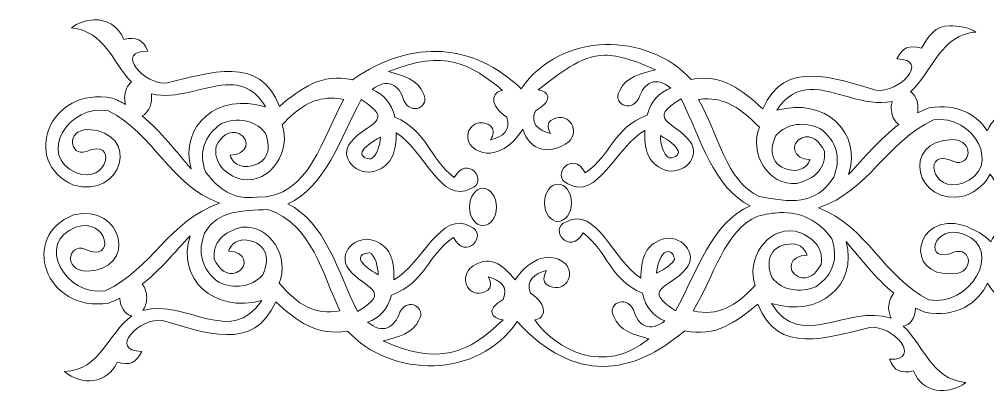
# Model space of a CAD drawing. Header units: centimetres. Extents: x -10.1 to 8.1, y 9.8 to 13.3.
# Drawn here: x -10.05 to -0.98, y 9.77 to 13.34 of the extents above; entities that cross this region are included whole.
import ezdxf

# ---------------------------------------------------------------- set-up
doc = ezdxf.new("R2010")
doc.units = ezdxf.units.CM
doc.header["$MEASUREMENT"] = 0
doc.layers.add('Layer 1', color=7, linetype='Continuous')

msp = doc.modelspace()

# ---------------------------------------------------------------- linework, layer by layer
at = {"layer": 'Layer 1', "color": 54, "lineweight": 18}
for points, knots in [([(-9.35349, 13.33192), (-9.42468, 13.32925), (-9.49937, 13.30387), (-9.56234, 13.25581), (-9.56234, 13.25581), (-9.25016, 13.22812), (-9.18214, 12.93852), (-8.99953, 12.7504), (-8.99953, 12.7504), (-9.03681, 12.72015), (-9.06328, 12.66534), (-9.06328, 12.60122), (-9.06328, 12.60122), (-9.06328, 12.57971), (-9.05964, 12.55935), (-9.05449, 12.54033), (-9.05449, 12.54033), (-9.09402, 12.56252), (-9.13438, 12.58212), (-9.17761, 12.59817), (-9.17761, 12.59817), (-9.77439, 12.71672), (-10.04091, 11.99723), (-9.54256, 11.78526), (-9.54256, 11.78526), (-9.08324, 11.65219), (-8.90575, 12.28203), (-9.40845, 12.30589), (-9.40845, 12.30589), (-9.61731, 12.30144), (-9.58026, 12.04914), (-9.42384, 12.09886), (-9.42384, 12.09886), (-9.11949, 12.23431), (-9.22181, 11.78101), (-9.51617, 11.90096), (-9.51617, 11.90096), (-9.89182, 12.05403), (-9.58743, 12.55396), (-9.21498, 12.47943), (-9.21498, 12.47943), (-8.78079, 12.25867), (-8.64435, 11.79255), (-8.17509, 11.61477), (-8.17509, 11.61477), (-8.64634, 11.45335), (-8.80422, 10.99826), (-9.24576, 10.79577), (-9.24576, 10.79577), (-9.62125, 10.73593), (-9.90281, 11.25128), (-9.52057, 11.38947), (-9.52057, 11.38947), (-9.22104, 11.49775), (-9.13908, 11.0382), (-9.43703, 11.18548), (-9.43703, 11.18548), (-9.59106, 11.24129), (-9.63891, 10.99109), (-9.43043, 10.97844), (-9.43043, 10.97844), (-8.9271, 10.98255), (-9.07763, 11.62009), (-9.54256, 11.50516), (-9.54256, 11.50516), (-10.05005, 11.31295), (-9.8144, 10.58506), (-9.21278, 10.68007), (-9.21278, 10.68007), (-9.17601, 10.69209), (-9.14154, 10.70928), (-9.10725, 10.72574), (-9.10725, 10.72574), (-9.10498, 10.63955), (-9.05818, 10.57139), (-8.99733, 10.56133), (-8.99733, 10.56133), (-9.22406, 10.38763), (-9.29072, 10.05427), (-9.6283, 10.03766), (-9.6283, 10.03766), (-9.4663, 9.903), (-9.2245, 9.92291), (-9.13364, 10.12596), (-9.13364, 10.12596), (-9.01343, 10.09641), (-8.95739, 10.11541), (-8.90279, 10.22643), (-8.90279, 10.22643), (-9.22231, 10.23246), (-8.92339, 10.551), (-8.70713, 10.51567), (-8.70713, 10.51567), (-8.31917, 10.40586), (-7.85064, 10.21557), (-7.64745, 10.69225), (-7.64745, 10.69225), (-7.44914, 10.51221), (-7.26787, 10.36767), (-6.97471, 10.41824), (-6.97471, 10.41824), (-6.5694, 9.97668), (-5.75589, 9.96201), (-5.38299, 10.50653), (-5.38299, 10.50653), (-4.85123, 9.92128), (-4.30268, 10.00179), (-3.81326, 10.42128), (-3.81326, 10.42128), (-3.52265, 10.35925), (-3.33581, 10.49884), (-3.12953, 10.67094), (-3.12953, 10.67094), (-2.94808, 10.18671), (-2.47123, 10.35725), (-2.07865, 10.45173), (-2.07865, 10.45173), (-1.86098, 10.47855), (-1.57667, 10.14684), (-1.89617, 10.15336), (-1.89617, 10.15336), (-1.84664, 10.04029), (-1.79116, 10.01895), (-1.66973, 10.04375), (-1.66973, 10.04375), (-1.58813, 9.83732), (-1.3474, 9.80901), (-1.17946, 9.93719), (-1.17946, 9.93719), (-1.50526, 9.96608), (-1.56465, 10.27828), (-1.76646, 10.46391), (-1.76646, 10.46391), (-1.70276, 10.47037), (-1.6521, 10.54223), (-1.64994, 10.63136), (-1.64994, 10.63136), (-1.62228, 10.61751), (-1.5936, 10.60575), (-1.5642, 10.59482), (-1.5642, 10.59482), (-1.27239, 10.53686), (-1.06048, 10.68051), (-0.9772, 10.86579), (-0.9772, 10.86579), (-0.88441, 10.70933), (-0.69378, 10.59645), (-0.43417, 10.63745), (-0.43417, 10.63745), (-0.40895, 10.64569), (-0.38564, 10.65751), (-0.36162, 10.66789), (-0.36162, 10.66789), (-0.36687, 10.6487), (-0.37041, 10.62569), (-0.37041, 10.60396), (-0.37041, 10.60396), (-0.37041, 10.53284), (-0.3398, 10.47271), (-0.29566, 10.44564), (-0.29566, 10.44564), (-0.46889, 10.25102), (-0.5616, 9.95484), (-0.85848, 9.94024), (-0.85848, 9.94024), (-0.69648, 9.80558), (-0.44589, 9.88028), (-0.35502, 10.08333), (-0.35502, 10.08333), (-0.23482, 10.05379), (-0.17878, 10.07278), (-0.12418, 10.1838), (-0.12418, 10.1838), (-0.44369, 10.18984), (-0.14477, 10.50838), (0.07149, 10.47304), (0.07149, 10.47304), (0.45945, 10.36324), (0.92797, 10.17295), (1.13116, 10.64963), (1.13116, 10.64963), (1.32947, 10.46958), (1.51074, 10.32505), (1.80391, 10.37561), (1.80391, 10.37561), (2.20921, 9.93405), (3.02273, 9.91938), (3.39562, 10.46391), (3.39562, 10.46391), (3.74607, 9.97985), (4.39608, 9.88382), (4.96535, 10.37866), (4.96535, 10.37866), (5.25596, 10.31663), (5.44281, 10.45621), (5.64908, 10.62831), (5.64908, 10.62831), (5.83053, 10.14408), (6.30738, 10.31463), (6.69997, 10.4091), (6.69997, 10.4091), (6.91763, 10.43592), (7.20194, 10.10422), (6.88244, 10.11073), (6.88244, 10.11073), (6.93197, 9.99767), (6.98745, 9.97633), (7.10889, 10.00113), (7.10889, 10.00113), (7.19049, 9.7947), (7.43121, 9.76638), (7.59915, 9.89457), (7.59915, 9.89457), (7.2981, 9.92126), (7.22472, 10.19361), (7.05612, 10.3817), (7.05612, 10.3817), (7.10128, 10.40816), (7.13307, 10.47093), (7.13307, 10.54307), (7.13307, 10.54307), (7.13307, 10.55944), (7.13173, 10.57371), (7.12867, 10.58873), (7.12867, 10.58873), (7.15633, 10.57488), (7.18501, 10.56312), (7.21442, 10.5522), (7.21442, 10.5522), (7.8112, 10.43365), (8.07772, 11.15315), (7.57937, 11.36511), (7.57937, 11.36511), (7.12005, 11.49819), (6.94256, 10.86835), (7.44526, 10.84448), (7.44526, 10.84448), (7.65412, 10.84893), (7.61707, 11.10123), (7.46065, 11.05151), (7.46065, 11.05151), (7.1563, 10.91606), (7.25862, 11.36936), (7.55298, 11.24941), (7.55298, 11.24941), (7.92863, 11.09635), (7.62424, 10.59642), (7.25179, 10.67094), (7.25179, 10.67094), (6.8198, 10.89059), (6.68203, 11.34975), (6.21849, 11.52952), (6.21849, 11.52952), (6.69538, 11.68872), (6.85197, 12.14803), (7.29576, 12.35156), (7.29576, 12.35156), (7.67125, 12.4114), (7.95281, 11.89909), (7.57057, 11.76091), (7.57057, 11.76091), (7.27105, 11.65262), (7.18908, 12.11218), (7.48703, 11.9649), (7.48703, 11.9649), (7.64107, 11.90908), (7.68891, 12.15928), (7.48043, 12.17193), (7.48043, 12.17193), (6.9771, 12.16782), (7.12763, 11.53028), (7.59256, 11.64521), (7.59256, 11.64521), (8.10005, 11.83742), (7.8644, 12.56531), (7.26278, 12.4703), (7.26278, 12.4703), (7.19758, 12.449), (7.13803, 12.41946), (7.08031, 12.38505), (7.08031, 12.38505), (7.08497, 12.40325), (7.0891, 12.42249), (7.0891, 12.4429), (7.0891, 12.4429), (7.0891, 12.49922), (7.0685, 12.54805), (7.03853, 12.5799), (7.03853, 12.5799), (7.2725, 12.752), (7.33634, 13.09589), (7.6783, 13.11271), (7.6783, 13.11271), (7.61755, 13.16321), (7.54485, 13.1925), (7.47384, 13.19796), (7.47384, 13.19796), (7.45904, 13.1991), (7.44444, 13.19883), (7.42987, 13.19796), (7.42987, 13.19796), (7.32786, 13.19185), (7.23333, 13.13546), (7.18364, 13.02442), (7.18364, 13.02442), (7.06343, 13.05396), (7.00739, 13.03496), (6.95279, 12.92394), (6.95279, 12.92394), (7.27231, 12.91791), (6.97339, 12.59937), (6.75713, 12.63471), (6.75713, 12.63471), (6.36917, 12.74451), (5.90064, 12.9348), (5.69745, 12.45812), (5.69745, 12.45812), (5.49914, 12.63817), (5.31787, 12.7827), (5.02471, 12.73214), (5.02471, 12.73214), (4.46645, 13.22386), (3.89278, 13.09588), (3.41321, 12.61339), (3.41321, 12.61339), (3.05333, 13.13669), (2.26567, 13.14502), (1.85007, 12.72909), (1.85007, 12.72909), (1.55946, 12.79112), (1.37262, 12.65153), (1.16634, 12.47943), (1.16634, 12.47943), (0.98489, 12.96367), (0.50804, 12.79312), (0.11546, 12.69864), (0.11546, 12.69864), (-0.10221, 12.67183), (-0.38652, 13.00353), (-0.06702, 12.99701), (-0.06702, 12.99701), (-0.11655, 13.11008), (-0.17203, 13.12837), (-0.29346, 13.10358), (-0.29346, 13.10358), (-0.34446, 13.2326), (-0.45621, 13.29375), (-0.57487, 13.2893), (-0.57487, 13.2893), (-0.64607, 13.28663), (-0.72075, 13.26125), (-0.78373, 13.21318), (-0.78373, 13.21318), (-0.50357, 13.18834), (-0.42189, 12.95227), (-0.27588, 12.76867), (-0.27588, 12.76867), (-0.3298, 12.74901), (-0.37041, 12.68204), (-0.37041, 12.60122), (-0.37041, 12.60122), (-0.37041, 12.57717), (-0.36579, 12.55508), (-0.35942, 12.53424), (-0.35942, 12.53424), (-0.37284, 12.54003), (-0.38517, 12.54737), (-0.39899, 12.5525), (-0.39899, 12.5525), (-0.6851, 12.60934), (-0.89278, 12.47367), (-0.9794, 12.29371), (-0.9794, 12.29371), (-1.07441, 12.44469), (-1.26202, 12.54996), (-1.51583, 12.50988), (-1.51583, 12.50988), (-1.55631, 12.49665), (-1.59486, 12.47966), (-1.63235, 12.46117), (-1.63235, 12.46117), (-1.62966, 12.47535), (-1.62795, 12.49148), (-1.62795, 12.50683), (-1.62795, 12.50683), (-1.62795, 12.57512), (-1.65697, 12.6305), (-1.69831, 12.65906), (-1.69831, 12.65906), (-1.49339, 12.85007), (-1.40613, 13.20043), (-1.08492, 13.21623), (-1.08492, 13.21623), (-1.14567, 13.26672), (-1.25795, 13.27166), (-1.32896, 13.27712), (-1.32896, 13.27712), (-1.46702, 13.28117), (-1.53107, 13.17721), (-1.59498, 13.06704), (-1.59498, 13.06704), (-1.71518, 13.09658), (-1.77122, 13.07759), (-1.82582, 12.96657), (-1.82582, 12.96657), (-1.50631, 12.96054), (-1.80523, 12.63895), (-2.02149, 12.67429), (-2.02149, 12.67429), (-2.40944, 12.78409), (-2.87797, 12.97438), (-3.08116, 12.4977), (-3.08116, 12.4977), (-3.27947, 12.67775), (-3.46074, 12.82532), (-3.7539, 12.77476), (-3.7539, 12.77476), (-4.15921, 13.21632), (-4.97272, 13.23099), (-5.34562, 12.68647), (-5.34562, 12.68647), (-5.79084, 13.10977), (-6.3586, 13.16371), (-6.92854, 12.77171), (-6.92854, 12.77171), (-7.21916, 12.83374), (-7.406, 12.69416), (-7.61227, 12.52206), (-7.61227, 12.52206), (-7.79372, 13.00629), (-8.27057, 12.83574), (-8.66316, 12.74127), (-8.66316, 12.74127), (-8.88082, 12.71445), (-9.16513, 13.04615), (-8.84563, 13.03964), (-8.84563, 13.03964), (-8.89516, 13.1527), (-8.95064, 13.17404), (-9.07208, 13.14924), (-9.07208, 13.14924), (-9.12308, 13.27827), (-9.23483, 13.33637), (-9.35349, 13.33192)], [0, 0, 0, 0, 0.0089286, 0.0089286, 0.0089286, 0.0089286, 0.0178571, 0.0178571, 0.0178571, 0.0178571, 0.0267857, 0.0267857, 0.0267857, 0.0267857, 0.0357143, 0.0357143, 0.0357143, 0.0357143, 0.0446429, 0.0446429, 0.0446429, 0.0446429, 0.0535714, 0.0535714, 0.0535714, 0.0535714, 0.0625, 0.0625, 0.0625, 0.0625, 0.0714286, 0.0714286, 0.0714286, 0.0714286, 0.0803571, 0.0803571, 0.0803571, 0.0803571, 0.0892857, 0.0892857, 0.0892857, 0.0892857, 0.0982143, 0.0982143, 0.0982143, 0.0982143, 0.1071429, 0.1071429, 0.1071429, 0.1071429, 0.1160714, 0.1160714, 0.1160714, 0.1160714, 0.125, 0.125, 0.125, 0.125, 0.1339286, 0.1339286, 0.1339286, 0.1339286, 0.1428571, 0.1428571, 0.1428571, 0.1428571, 0.1517857, 0.1517857, 0.1517857, 0.1517857, 0.1607143, 0.1607143, 0.1607143, 0.1607143, 0.1696429, 0.1696429, 0.1696429, 0.1696429, 0.1785714, 0.1785714, 0.1785714, 0.1785714, 0.1875, 0.1875, 0.1875, 0.1875, 0.1964286, 0.1964286, 0.1964286, 0.1964286, 0.2053571, 0.2053571, 0.2053571, 0.2053571, 0.2142857, 0.2142857, 0.2142857, 0.2142857, 0.2232143, 0.2232143, 0.2232143, 0.2232143, 0.2321429, 0.2321429, 0.2321429, 0.2321429, 0.2410714, 0.2410714, 0.2410714, 0.2410714, 0.25, 0.25, 0.25, 0.25, 0.2589286, 0.2589286, 0.2589286, 0.2589286, 0.2678571, 0.2678571, 0.2678571, 0.2678571, 0.2767857, 0.2767857, 0.2767857, 0.2767857, 0.2857143, 0.2857143, 0.2857143, 0.2857143, 0.2946429, 0.2946429, 0.2946429, 0.2946429, 0.3035714, 0.3035714, 0.3035714, 0.3035714, 0.3125, 0.3125, 0.3125, 0.3125, 0.3214286, 0.3214286, 0.3214286, 0.3214286, 0.3303571, 0.3303571, 0.3303571, 0.3303571, 0.3392857, 0.3392857, 0.3392857, 0.3392857, 0.3482143, 0.3482143, 0.3482143, 0.3482143, 0.3571429, 0.3571429, 0.3571429, 0.3571429, 0.3660714, 0.3660714, 0.3660714, 0.3660714, 0.375, 0.375, 0.375, 0.375, 0.3839286, 0.3839286, 0.3839286, 0.3839286, 0.3928571, 0.3928571, 0.3928571, 0.3928571, 0.4017857, 0.4017857, 0.4017857, 0.4017857, 0.4107143, 0.4107143, 0.4107143, 0.4107143, 0.4196429, 0.4196429, 0.4196429, 0.4196429, 0.4285714, 0.4285714, 0.4285714, 0.4285714, 0.4375, 0.4375, 0.4375, 0.4375, 0.4464286, 0.4464286, 0.4464286, 0.4464286, 0.4553571, 0.4553571, 0.4553571, 0.4553571, 0.4642857, 0.4642857, 0.4642857, 0.4642857, 0.4732143, 0.4732143, 0.4732143, 0.4732143, 0.4821429, 0.4821429, 0.4821429, 0.4821429, 0.4910714, 0.4910714, 0.4910714, 0.4910714, 0.5, 0.5, 0.5, 0.5, 0.5089286, 0.5089286, 0.5089286, 0.5089286, 0.5178571, 0.5178571, 0.5178571, 0.5178571, 0.5267857, 0.5267857, 0.5267857, 0.5267857, 0.5357143, 0.5357143, 0.5357143, 0.5357143, 0.5446429, 0.5446429, 0.5446429, 0.5446429, 0.5535714, 0.5535714, 0.5535714, 0.5535714, 0.5625, 0.5625, 0.5625, 0.5625, 0.5714286, 0.5714286, 0.5714286, 0.5714286, 0.5803571, 0.5803571, 0.5803571, 0.5803571, 0.5892857, 0.5892857, 0.5892857, 0.5892857, 0.5982143, 0.5982143, 0.5982143, 0.5982143, 0.6071429, 0.6071429, 0.6071429, 0.6071429, 0.6160714, 0.6160714, 0.6160714, 0.6160714, 0.625, 0.625, 0.625, 0.625, 0.6339286, 0.6339286, 0.6339286, 0.6339286, 0.6428571, 0.6428571, 0.6428571, 0.6428571, 0.6517857, 0.6517857, 0.6517857, 0.6517857, 0.6607143, 0.6607143, 0.6607143, 0.6607143, 0.6696429, 0.6696429, 0.6696429, 0.6696429, 0.6785714, 0.6785714, 0.6785714, 0.6785714, 0.6875, 0.6875, 0.6875, 0.6875, 0.6964286, 0.6964286, 0.6964286, 0.6964286, 0.7053571, 0.7053571, 0.7053571, 0.7053571, 0.7142857, 0.7142857, 0.7142857, 0.7142857, 0.7232143, 0.7232143, 0.7232143, 0.7232143, 0.7321429, 0.7321429, 0.7321429, 0.7321429, 0.7410714, 0.7410714, 0.7410714, 0.7410714, 0.75, 0.75, 0.75, 0.75, 0.7589286, 0.7589286, 0.7589286, 0.7589286, 0.7678571, 0.7678571, 0.7678571, 0.7678571, 0.7767857, 0.7767857, 0.7767857, 0.7767857, 0.7857143, 0.7857143, 0.7857143, 0.7857143, 0.7946429, 0.7946429, 0.7946429, 0.7946429, 0.8035714, 0.8035714, 0.8035714, 0.8035714, 0.8125, 0.8125, 0.8125, 0.8125, 0.8214286, 0.8214286, 0.8214286, 0.8214286, 0.8303571, 0.8303571, 0.8303571, 0.8303571, 0.8392857, 0.8392857, 0.8392857, 0.8392857, 0.8482143, 0.8482143, 0.8482143, 0.8482143, 0.8571429, 0.8571429, 0.8571429, 0.8571429, 0.8660714, 0.8660714, 0.8660714, 0.8660714, 0.875, 0.875, 0.875, 0.875, 0.8839286, 0.8839286, 0.8839286, 0.8839286, 0.8928571, 0.8928571, 0.8928571, 0.8928571, 0.9017857, 0.9017857, 0.9017857, 0.9017857, 0.9107143, 0.9107143, 0.9107143, 0.9107143, 0.9196429, 0.9196429, 0.9196429, 0.9196429, 0.9285714, 0.9285714, 0.9285714, 0.9285714, 0.9375, 0.9375, 0.9375, 0.9375, 0.9464286, 0.9464286, 0.9464286, 0.9464286, 0.9553571, 0.9553571, 0.9553571, 0.9553571, 0.9642857, 0.9642857, 0.9642857, 0.9642857, 0.9732143, 0.9732143, 0.9732143, 0.9732143, 0.9821429, 0.9821429, 0.9821429, 0.9821429, 1, 1, 1, 1]), ([(-4.56515, 13.00006), (-4.42897, 13.00172), (-4.28095, 12.95113), (-4.08808, 12.86305), (-4.08808, 12.86305), (-4.22757, 12.83014), (-4.36782, 12.79809), (-4.42445, 12.66515), (-4.42445, 12.66515), (-4.49509, 12.55871), (-4.32442, 12.44939), (-4.24417, 12.59817), (-4.24417, 12.59817), (-4.19533, 12.74749), (-4.08073, 12.80765), (-3.94298, 12.69256), (-3.94298, 12.69256), (-4.05303, 12.65414), (-4.13061, 12.56993), (-4.16722, 12.43985), (-4.16722, 12.43985), (-4.4888, 12.31251), (-4.49833, 12.0722), (-4.74763, 11.89791), (-4.74763, 11.89791), (-4.86019, 12.12511), (-5.07918, 11.86992), (-4.90812, 11.79744), (-4.90812, 11.79744), (-4.63311, 11.63368), (-4.45767, 12.14464), (-4.18701, 12.29676), (-4.18701, 12.29676), (-4.19349, 12.13272), (-4.17183, 11.99239), (-4.00234, 11.92836), (-4.00234, 11.92836), (-3.84015, 11.86709), (-3.64889, 12.04523), (-3.7671, 12.19628), (-3.7671, 12.19628), (-3.91384, 12.38382), (-4.18314, 12.39386), (-3.84624, 12.59208), (-3.84624, 12.59208), (-3.66505, 12.21921), (-3.5452, 11.76115), (-3.19988, 11.59041), (-3.19988, 11.59041), (-3.55794, 11.4364), (-3.69976, 10.97491), (-3.89901, 10.607), (-3.89901, 10.607), (-4.22664, 10.81828), (-3.95737, 10.81815), (-3.80227, 10.99976), (-3.80227, 10.99976), (-3.67734, 11.14604), (-3.85951, 11.33167), (-4.02432, 11.27682), (-4.02432, 11.27682), (-4.19656, 11.21949), (-4.22344, 11.07865), (-4.22438, 10.91451), (-4.22438, 10.91451), (-4.48793, 11.07712), (-4.64134, 11.59404), (-4.92351, 11.44122), (-4.92351, 11.44122), (-5.0977, 11.37553), (-4.89015, 11.11514), (-4.76741, 11.33771), (-4.76741, 11.33771), (-4.52622, 11.15379), (-4.52672, 10.91127), (-4.21119, 10.77141), (-4.21119, 10.77141), (-4.1805, 10.64001), (-4.10835, 10.55533), (-4.00014, 10.51262), (-4.00014, 10.51262), (-4.14298, 10.40303), (-4.25269, 10.46504), (-4.29474, 10.61614), (-4.29474, 10.61614), (-4.36819, 10.76794), (-4.54518, 10.66437), (-4.47941, 10.55524), (-4.47941, 10.55524), (-4.42885, 10.4202), (-4.28971, 10.38353), (-4.15183, 10.34517), (-4.15183, 10.34517), (-4.57118, 9.99507), (-5.02319, 10.24804), (-5.2203, 10.52175), (-5.2203, 10.52175), (-5.12317, 10.53319), (-5.08367, 10.65837), (-5.25988, 10.77141), (-5.25988, 10.77141), (-5.30421, 10.89556), (-5.22375, 10.95388), (-5.10818, 10.98453), (-5.10818, 10.98453), (-5.10818, 10.98454), (-5.1806, 10.87855), (-5.0818, 10.83839), (-5.0818, 10.83839), (-4.93285, 10.7753), (-4.8367, 10.94267), (-4.9323, 11.04847), (-4.9323, 11.04847), (-5.10276, 11.19564), (-5.31021, 11.04495), (-5.40278, 10.89624), (-5.40278, 10.89624), (-5.52221, 11.04284), (-5.64634, 11.1475), (-5.82929, 11.0028), (-5.82929, 11.0028), (-5.92209, 10.89486), (-5.84026, 10.7264), (-5.68858, 10.78359), (-5.68858, 10.78359), (-5.58805, 10.81983), (-5.65561, 10.92669), (-5.65561, 10.92669), (-5.65561, 10.92669), (-5.54153, 10.89152), (-5.465, 10.83586), (-5.5149, 10.71356), (-5.5149, 10.71356), (-5.69607, 10.60754), (-5.61363, 10.53699), (-5.5171, 10.52175), (-5.5171, 10.52175), (-5.8382, 10.20707), (-6.12621, 10.09202), (-6.64054, 10.3269), (-6.64054, 10.3269), (-6.50104, 10.35982), (-6.36079, 10.39186), (-6.30417, 10.5248), (-6.30417, 10.5248), (-6.23352, 10.63125), (-6.40419, 10.74361), (-6.48444, 10.59482), (-6.48444, 10.59482), (-6.53328, 10.44551), (-6.64788, 10.38534), (-6.78564, 10.50044), (-6.78564, 10.50044), (-6.67559, 10.53886), (-6.598, 10.62307), (-6.56139, 10.75314), (-6.56139, 10.75314), (-6.23982, 10.88049), (-6.23029, 11.1208), (-5.98099, 11.29508), (-5.98099, 11.29508), (-5.86842, 11.06789), (-5.64943, 11.32308), (-5.8205, 11.39555), (-5.8205, 11.39555), (-6.0955, 11.55931), (-6.27094, 11.04836), (-6.5416, 10.89624), (-6.5416, 10.89624), (-6.53512, 11.06027), (-6.55678, 11.2006), (-6.72628, 11.26464), (-6.72628, 11.26464), (-6.88846, 11.32591), (-7.07972, 11.14777), (-6.96152, 10.99671), (-6.96152, 10.99671), (-6.81477, 10.80918), (-6.54547, 10.79914), (-6.88237, 10.60091), (-6.88237, 10.60091), (-7.0648, 10.97632), (-7.18455, 11.44074), (-7.53533, 11.60868), (-7.53533, 11.60868), (-7.18259, 11.76571), (-7.0429, 12.22057), (-6.845, 12.58599), (-6.845, 12.58599), (-6.51737, 12.37472), (-6.78663, 12.3718), (-6.94173, 12.1902), (-6.94173, 12.1902), (-7.06666, 12.04391), (-6.8823, 11.86133), (-6.71748, 11.91618), (-6.71748, 11.91618), (-6.54524, 11.9735), (-6.51837, 12.1113), (-6.51742, 12.27544), (-6.51742, 12.27544), (-6.25388, 12.11283), (-6.10047, 11.59896), (-5.8183, 11.75177), (-5.8183, 11.75177), (-5.64411, 11.81747), (-5.85165, 12.07786), (-5.97439, 11.85529), (-5.97439, 11.85529), (-6.21559, 12.03921), (-6.21508, 12.28173), (-6.53061, 12.42159), (-6.53061, 12.42159), (-6.56131, 12.55298), (-6.63565, 12.63767), (-6.74387, 12.68038), (-6.74387, 12.68038), (-6.60103, 12.78996), (-6.48911, 12.72796), (-6.44707, 12.57686), (-6.44707, 12.57686), (-6.37362, 12.42506), (-6.19663, 12.52863), (-6.26239, 12.63775), (-6.26239, 12.63775), (-6.31296, 12.7728), (-6.45209, 12.80947), (-6.58997, 12.84783), (-6.58997, 12.84783), (-6.06548, 13.06231), (-5.81566, 12.91482), (-5.5215, 12.67124), (-5.5215, 12.67124), (-5.61863, 12.65981), (-5.65813, 12.53462), (-5.48193, 12.42159), (-5.48193, 12.42159), (-5.4376, 12.29744), (-5.51805, 12.23912), (-5.63362, 12.20846), (-5.63362, 12.20846), (-5.63362, 12.20846), (-5.5612, 12.31445), (-5.66, 12.3546), (-5.66, 12.3546), (-5.80896, 12.4177), (-5.90511, 12.25032), (-5.8095, 12.14453), (-5.8095, 12.14453), (-5.63157, 11.99148), (-5.42273, 12.1537), (-5.33243, 12.30894), (-5.33243, 12.30894), (-5.2646, 12.10513), (-5.08816, 12.05591), (-4.89932, 12.1902), (-4.89932, 12.1902), (-4.79972, 12.29274), (-4.88836, 12.46355), (-5.04003, 12.40636), (-5.04003, 12.40636), (-5.14056, 12.37012), (-5.07301, 12.26631), (-5.073, 12.26631), (-5.073, 12.26631), (-5.18709, 12.30147), (-5.26361, 12.35714), (-5.21371, 12.47943), (-5.21371, 12.47943), (-5.03255, 12.58545), (-5.0908, 12.66209), (-5.18733, 12.67733), (-5.18733, 12.67733), (-4.99675, 12.82222), (-4.79213, 12.9973), (-4.56515, 13.00006)], [0, 0, 0, 0, 0.0142857, 0.0142857, 0.0142857, 0.0142857, 0.0285714, 0.0285714, 0.0285714, 0.0285714, 0.0428571, 0.0428571, 0.0428571, 0.0428571, 0.0571429, 0.0571429, 0.0571429, 0.0571429, 0.0714286, 0.0714286, 0.0714286, 0.0714286, 0.0857143, 0.0857143, 0.0857143, 0.0857143, 0.1, 0.1, 0.1, 0.1, 0.1142857, 0.1142857, 0.1142857, 0.1142857, 0.1285714, 0.1285714, 0.1285714, 0.1285714, 0.1428571, 0.1428571, 0.1428571, 0.1428571, 0.1571429, 0.1571429, 0.1571429, 0.1571429, 0.1714286, 0.1714286, 0.1714286, 0.1714286, 0.1857143, 0.1857143, 0.1857143, 0.1857143, 0.2, 0.2, 0.2, 0.2, 0.2142857, 0.2142857, 0.2142857, 0.2142857, 0.2285714, 0.2285714, 0.2285714, 0.2285714, 0.2428571, 0.2428571, 0.2428571, 0.2428571, 0.2571429, 0.2571429, 0.2571429, 0.2571429, 0.2714286, 0.2714286, 0.2714286, 0.2714286, 0.2857143, 0.2857143, 0.2857143, 0.2857143, 0.3, 0.3, 0.3, 0.3, 0.3142857, 0.3142857, 0.3142857, 0.3142857, 0.3285714, 0.3285714, 0.3285714, 0.3285714, 0.3428571, 0.3428571, 0.3428571, 0.3428571, 0.3571429, 0.3571429, 0.3571429, 0.3571429, 0.3714286, 0.3714286, 0.3714286, 0.3714286, 0.3857143, 0.3857143, 0.3857143, 0.3857143, 0.4, 0.4, 0.4, 0.4, 0.4142857, 0.4142857, 0.4142857, 0.4142857, 0.4285714, 0.4285714, 0.4285714, 0.4285714, 0.4428571, 0.4428571, 0.4428571, 0.4428571, 0.4571429, 0.4571429, 0.4571429, 0.4571429, 0.4714286, 0.4714286, 0.4714286, 0.4714286, 0.4857143, 0.4857143, 0.4857143, 0.4857143, 0.5, 0.5, 0.5, 0.5, 0.5142857, 0.5142857, 0.5142857, 0.5142857, 0.5285714, 0.5285714, 0.5285714, 0.5285714, 0.5428571, 0.5428571, 0.5428571, 0.5428571, 0.5571429, 0.5571429, 0.5571429, 0.5571429, 0.5714286, 0.5714286, 0.5714286, 0.5714286, 0.5857143, 0.5857143, 0.5857143, 0.5857143, 0.6, 0.6, 0.6, 0.6, 0.6142857, 0.6142857, 0.6142857, 0.6142857, 0.6285714, 0.6285714, 0.6285714, 0.6285714, 0.6428571, 0.6428571, 0.6428571, 0.6428571, 0.6571429, 0.6571429, 0.6571429, 0.6571429, 0.6714286, 0.6714286, 0.6714286, 0.6714286, 0.6857143, 0.6857143, 0.6857143, 0.6857143, 0.7, 0.7, 0.7, 0.7, 0.7142857, 0.7142857, 0.7142857, 0.7142857, 0.7285714, 0.7285714, 0.7285714, 0.7285714, 0.7428571, 0.7428571, 0.7428571, 0.7428571, 0.7571429, 0.7571429, 0.7571429, 0.7571429, 0.7714286, 0.7714286, 0.7714286, 0.7714286, 0.7857143, 0.7857143, 0.7857143, 0.7857143, 0.8, 0.8, 0.8, 0.8, 0.8142857, 0.8142857, 0.8142857, 0.8142857, 0.8285714, 0.8285714, 0.8285714, 0.8285714, 0.8428571, 0.8428571, 0.8428571, 0.8428571, 0.8571429, 0.8571429, 0.8571429, 0.8571429, 0.8714286, 0.8714286, 0.8714286, 0.8714286, 0.8857143, 0.8857143, 0.8857143, 0.8857143, 0.9, 0.9, 0.9, 0.9, 0.9142857, 0.9142857, 0.9142857, 0.9142857, 0.9285714, 0.9285714, 0.9285714, 0.9285714, 0.9428571, 0.9428571, 0.9428571, 0.9428571, 0.9571429, 0.9571429, 0.9571429, 0.9571429, 0.9714286, 0.9714286, 0.9714286, 0.9714286, 1, 1, 1, 1]), ([(-8.11793, 12.723), (-7.97548, 12.7324), (-7.84676, 12.69198), (-7.74198, 12.51597), (-7.74198, 12.51597), (-8.18948, 12.65658), (-8.55149, 12.34187), (-8.44111, 11.93749), (-8.44111, 11.93749), (-8.58101, 12.10036), (-8.72425, 12.29058), (-8.90059, 12.43376), (-8.90059, 12.43376), (-8.84873, 12.45528), (-8.81046, 12.52242), (-8.81046, 12.60122), (-8.81046, 12.60122), (-8.81046, 12.6142), (-8.81071, 12.62557), (-8.81265, 12.63775), (-8.81265, 12.63775), (-8.57461, 12.58497), (-8.33096, 12.70894), (-8.11793, 12.723)], [0, 0, 0, 0, 0.1428571, 0.1428571, 0.1428571, 0.1428571, 0.2857143, 0.2857143, 0.2857143, 0.2857143, 0.4285714, 0.4285714, 0.4285714, 0.4285714, 0.5714286, 0.5714286, 0.5714286, 0.5714286, 0.7142857, 0.7142857, 0.7142857, 0.7142857, 1, 1, 1, 1]), ([(-2.63707, 12.68038), (-2.40566, 12.68801), (-2.1396, 12.51405), (-1.86979, 12.56773), (-1.86979, 12.56773), (-1.87517, 12.54833), (-1.87858, 12.52884), (-1.87858, 12.50683), (-1.87858, 12.50683), (-1.87858, 12.43855), (-1.84957, 12.38013), (-1.80823, 12.35156), (-1.80823, 12.35156), (-1.98577, 12.21732), (-2.13414, 12.03718), (-2.27871, 11.88269), (-2.27871, 11.88269), (-2.15013, 12.28237), (-2.49799, 12.60844), (-2.95145, 12.48552), (-2.95145, 12.48552), (-2.85758, 12.62864), (-2.75187, 12.67659), (-2.63707, 12.68038)], [0, 0, 0, 0, 0.1428571, 0.1428571, 0.1428571, 0.1428571, 0.2857143, 0.2857143, 0.2857143, 0.2857143, 0.4285714, 0.4285714, 0.4285714, 0.4285714, 0.5714286, 0.5714286, 0.5714286, 0.5714286, 0.7142857, 0.7142857, 0.7142857, 0.7142857, 1, 1, 1, 1]), ([(-7.1308, 12.59817), (-7.09126, 12.59823), (-7.05153, 12.59608), (-7.00769, 12.58599), (-7.00769, 12.58599), (-7.204, 12.26335), (-7.32364, 11.65317), (-7.82553, 11.67261), (-7.82553, 11.67261), (-8.04523, 11.644), (-8.18392, 11.74643), (-8.307, 11.91009), (-8.307, 11.91009), (-8.36715, 12.08923), (-8.32511, 12.24494), (-8.1553, 12.36069), (-8.1553, 12.36069), (-8.00449, 12.41826), (-7.85282, 12.40186), (-7.74638, 12.27544), (-7.74638, 12.27544), (-7.67714, 12.10897), (-7.73176, 11.95725), (-7.94645, 11.95881), (-7.94645, 11.95881), (-8.05754, 11.97193), (-8.07396, 12.06537), (-8.07396, 12.06537), (-8.07396, 12.06537), (-7.91083, 12.06398), (-7.87575, 12.21257), (-7.99261, 12.26631), (-7.99261, 12.26631), (-8.07967, 12.30624), (-8.15685, 12.24254), (-8.20587, 12.15062), (-8.20587, 12.15062), (-8.23225, 11.99809), (-8.12758, 11.88168), (-7.96183, 11.83702), (-7.96183, 11.83702), (-7.68934, 11.7963), (-7.50019, 12.11284), (-7.58809, 12.34852), (-7.58809, 12.34852), (-7.43921, 12.50715), (-7.30216, 12.59794), (-7.1308, 12.59817)], [0, 0, 0, 0, 0.0769231, 0.0769231, 0.0769231, 0.0769231, 0.1538462, 0.1538462, 0.1538462, 0.1538462, 0.2307692, 0.2307692, 0.2307692, 0.2307692, 0.3076923, 0.3076923, 0.3076923, 0.3076923, 0.3846154, 0.3846154, 0.3846154, 0.3846154, 0.4615385, 0.4615385, 0.4615385, 0.4615385, 0.5384615, 0.5384615, 0.5384615, 0.5384615, 0.6153846, 0.6153846, 0.6153846, 0.6153846, 0.6923077, 0.6923077, 0.6923077, 0.6923077, 0.7692308, 0.7692308, 0.7692308, 0.7692308, 0.8461538, 0.8461538, 0.8461538, 0.8461538, 1, 1, 1, 1]), ([(-3.59561, 12.59208), (-3.39704, 12.58879), (-3.25153, 12.46687), (-3.11414, 12.3272), (-3.11414, 12.3272), (-3.21262, 12.09519), (-3.03647, 11.7705), (-2.76238, 11.80049), (-2.76238, 11.80049), (-2.59477, 11.83859), (-2.4857, 11.94848), (-2.50516, 12.1019), (-2.50516, 12.1019), (-2.54997, 12.19567), (-2.62523, 12.2632), (-2.71401, 12.22673), (-2.71401, 12.22673), (-2.83321, 12.17763), (-2.80451, 12.02776), (-2.64146, 12.02274), (-2.64146, 12.02274), (-2.64146, 12.02274), (-2.66178, 11.93103), (-2.77337, 11.92227), (-2.77337, 11.92227), (-2.98794, 11.92915), (-3.03696, 12.08444), (-2.96025, 12.24804), (-2.96025, 12.24804), (-2.84818, 12.37017), (-2.695, 12.37846), (-2.54693, 12.31502), (-2.54693, 12.31502), (-2.38251, 12.19271), (-2.34902, 12.03495), (-2.41722, 11.85833), (-2.41722, 11.85833), (-2.58523, 11.59024), (-2.83427, 11.62207), (-3.11634, 11.6787), (-3.11634, 11.6787), (-3.43002, 11.82423), (-3.49728, 12.25867), (-3.68355, 12.58599), (-3.68355, 12.58599), (-3.65286, 12.59062), (-3.62398, 12.59255), (-3.59561, 12.59208)], [0, 0, 0, 0, 0.0769231, 0.0769231, 0.0769231, 0.0769231, 0.1538462, 0.1538462, 0.1538462, 0.1538462, 0.2307692, 0.2307692, 0.2307692, 0.2307692, 0.3076923, 0.3076923, 0.3076923, 0.3076923, 0.3846154, 0.3846154, 0.3846154, 0.3846154, 0.4615385, 0.4615385, 0.4615385, 0.4615385, 0.5384615, 0.5384615, 0.5384615, 0.5384615, 0.6153846, 0.6153846, 0.6153846, 0.6153846, 0.6923077, 0.6923077, 0.6923077, 0.6923077, 0.7692308, 0.7692308, 0.7692308, 0.7692308, 0.8461538, 0.8461538, 0.8461538, 0.8461538, 1, 1, 1, 1]), ([(-0.55069, 12.45812), (-0.51217, 12.45961), (-0.47376, 12.45348), (-0.43637, 12.43985), (-0.43637, 12.43985), (-0.00218, 12.21909), (0.13426, 11.75297), (0.60352, 11.57519), (0.60352, 11.57519), (0.13227, 11.41377), (-0.02561, 10.95868), (-0.46715, 10.75619), (-0.46715, 10.75619), (-0.84263, 10.69635), (-1.05164, 11.19343), (-0.66941, 11.33162), (-0.66941, 11.33162), (-0.36988, 11.4399), (-0.36047, 10.99862), (-0.65842, 11.1459), (-0.65842, 11.1459), (-0.81245, 11.20171), (-0.8603, 10.94847), (-0.65182, 10.93582), (-0.65182, 10.93582), (-0.14849, 10.93993), (-0.25065, 11.56529), (-0.71558, 11.45036), (-0.71558, 11.45036), (-0.83588, 11.40479), (-0.90452, 11.34019), (-0.94642, 11.25246), (-0.94642, 11.25246), (-0.98906, 11.31478), (-1.11047, 11.36998), (-1.19925, 11.40773), (-1.19925, 11.40773), (-1.65856, 11.54081), (-1.77073, 10.92521), (-1.30038, 10.95409), (-1.30038, 10.95409), (-1.09151, 10.95854), (-1.12856, 11.20779), (-1.28499, 11.15808), (-1.28499, 11.15808), (-1.58933, 11.02262), (-1.48701, 11.44243), (-1.19265, 11.32248), (-1.19265, 11.32248), (-0.81701, 11.16942), (-1.15438, 10.636), (-1.52682, 10.71052), (-1.52682, 10.71052), (-1.95881, 10.93017), (-2.09658, 11.39237), (-2.56012, 11.57214), (-2.56012, 11.57214), (-2.08323, 11.73134), (-1.92665, 12.19066), (-1.48285, 12.39418), (-1.48285, 12.39418), (-1.10737, 12.45402), (-0.8258, 11.94172), (-1.20804, 11.80353), (-1.20804, 11.80353), (-1.50757, 11.69525), (-1.58953, 12.15176), (-1.29158, 12.00448), (-1.29158, 12.00448), (-1.13755, 11.94866), (-1.0897, 12.19886), (-1.29818, 12.21151), (-1.29818, 12.21151), (-1.80151, 12.2074), (-1.65099, 11.56986), (-1.18606, 11.68479), (-1.18606, 11.68479), (-1.0704, 11.7286), (-0.99382, 11.80231), (-0.95082, 11.88574), (-0.95082, 11.88574), (-0.90828, 11.82853), (-0.87991, 11.75662), (-0.79692, 11.72133), (-0.79692, 11.72133), (-0.3376, 11.58825), (-0.12714, 12.2394), (-0.62983, 12.26327), (-0.62983, 12.26327), (-0.8387, 12.25882), (-0.80165, 12.00956), (-0.64522, 12.05928), (-0.64522, 12.05928), (-0.34088, 12.19473), (-0.4432, 11.73839), (-0.73756, 11.85833), (-0.73756, 11.85833), (-1.07629, 12.09813), (-0.82031, 12.44767), (-0.55069, 12.45812)], [0, 0, 0, 0, 0.0384615, 0.0384615, 0.0384615, 0.0384615, 0.0769231, 0.0769231, 0.0769231, 0.0769231, 0.1153846, 0.1153846, 0.1153846, 0.1153846, 0.1538462, 0.1538462, 0.1538462, 0.1538462, 0.1923077, 0.1923077, 0.1923077, 0.1923077, 0.2307692, 0.2307692, 0.2307692, 0.2307692, 0.2692308, 0.2692308, 0.2692308, 0.2692308, 0.3076923, 0.3076923, 0.3076923, 0.3076923, 0.3461538, 0.3461538, 0.3461538, 0.3461538, 0.3846154, 0.3846154, 0.3846154, 0.3846154, 0.4230769, 0.4230769, 0.4230769, 0.4230769, 0.4615385, 0.4615385, 0.4615385, 0.4615385, 0.5, 0.5, 0.5, 0.5, 0.5384615, 0.5384615, 0.5384615, 0.5384615, 0.5769231, 0.5769231, 0.5769231, 0.5769231, 0.6153846, 0.6153846, 0.6153846, 0.6153846, 0.6538462, 0.6538462, 0.6538462, 0.6538462, 0.6923077, 0.6923077, 0.6923077, 0.6923077, 0.7307692, 0.7307692, 0.7307692, 0.7307692, 0.7692308, 0.7692308, 0.7692308, 0.7692308, 0.8076923, 0.8076923, 0.8076923, 0.8076923, 0.8461538, 0.8461538, 0.8461538, 0.8461538, 0.8846154, 0.8846154, 0.8846154, 0.8846154, 0.9230769, 0.9230769, 0.9230769, 0.9230769, 1, 1, 1, 1]), ([(-6.66472, 12.23282), (-6.669, 12.16748), (-6.69731, 12.05042), (-6.75706, 12.03188), (-6.75706, 12.03188), (-6.78379, 12.02358), (-6.85697, 12.05252), (-6.8384, 12.09581), (-6.8384, 12.09581), (-6.81983, 12.1391), (-6.74702, 12.1921), (-6.66472, 12.23282)], [0, 0, 0, 0, 0.25, 0.25, 0.25, 0.25, 0.5, 0.5, 0.5, 0.5, 1, 1, 1, 1]), ([(-4.04191, 12.24804), (-3.96153, 12.20413), (-3.89142, 12.14893), (-3.87482, 12.10495), (-3.87482, 12.10495), (-3.85823, 12.06096), (-3.93204, 12.03167), (-3.95837, 12.04101), (-3.95837, 12.04101), (-4.01722, 12.06189), (-4.04059, 12.1826), (-4.04191, 12.24804)], [0, 0, 0, 0, 0.25, 0.25, 0.25, 0.25, 0.5, 0.5, 0.5, 0.5, 1, 1, 1, 1]), ([(-5.70617, 11.75482), (-5.77562, 11.75482), (-5.83149, 11.67441), (-5.83149, 11.57823), (-5.83149, 11.57823), (-5.83149, 11.48205), (-5.77562, 11.40469), (-5.70617, 11.40469), (-5.70617, 11.40469), (-5.63672, 11.40469), (-5.57866, 11.48205), (-5.57866, 11.57823), (-5.57866, 11.57823), (-5.57866, 11.67441), (-5.63672, 11.75482), (-5.70617, 11.75482)], [0, 0, 0, 0, 0.2, 0.2, 0.2, 0.2, 0.4, 0.4, 0.4, 0.4, 0.6, 0.6, 0.6, 0.6, 1, 1, 1, 1]), ([(-5.00265, 11.7944), (-5.0721, 11.7944), (-5.12797, 11.71399), (-5.12797, 11.61781), (-5.12797, 11.61781), (-5.12797, 11.52163), (-5.0721, 11.44427), (-5.00265, 11.44427), (-5.00265, 11.44427), (-4.9332, 11.44427), (-4.87514, 11.52163), (-4.87514, 11.61781), (-4.87514, 11.61781), (-4.87514, 11.71399), (-4.9332, 11.7944), (-5.00265, 11.7944)], [0, 0, 0, 0, 0.2, 0.2, 0.2, 0.2, 0.4, 0.4, 0.4, 0.4, 0.6, 0.6, 0.6, 0.6, 1, 1, 1, 1]), ([(-7.7222, 11.55692), (-7.30444, 11.41945), (-7.20908, 10.94399), (-7.04506, 10.607), (-7.04506, 10.607), (-7.28111, 10.56241), (-7.44024, 10.66353), (-7.61447, 10.86579), (-7.61447, 10.86579), (-7.51599, 11.09781), (-7.69214, 11.41945), (-7.96623, 11.38947), (-7.96623, 11.38947), (-8.13385, 11.35136), (-8.24291, 11.24452), (-8.22346, 11.09109), (-8.22346, 11.09109), (-8.17864, 10.99733), (-8.10338, 10.92979), (-8.0146, 10.96627), (-8.0146, 10.96627), (-7.8954, 11.01537), (-7.9241, 11.1622), (-8.08715, 11.16721), (-8.08715, 11.16721), (-8.08715, 11.16721), (-8.06683, 11.26197), (-7.95524, 11.27073), (-7.95524, 11.27073), (-7.74067, 11.26385), (-7.69165, 11.10856), (-7.76837, 10.94495), (-7.76837, 10.94495), (-7.88043, 10.82283), (-8.03361, 10.81149), (-8.18168, 10.87493), (-8.18168, 10.87493), (-8.3461, 10.99724), (-8.38179, 11.15805), (-8.31359, 11.33466), (-8.31359, 11.33466), (-8.18418, 11.5589), (-7.95399, 11.54051), (-7.7222, 11.55692)], [0, 0, 0, 0, 0.0833333, 0.0833333, 0.0833333, 0.0833333, 0.1666667, 0.1666667, 0.1666667, 0.1666667, 0.25, 0.25, 0.25, 0.25, 0.3333333, 0.3333333, 0.3333333, 0.3333333, 0.4166667, 0.4166667, 0.4166667, 0.4166667, 0.5, 0.5, 0.5, 0.5, 0.5833333, 0.5833333, 0.5833333, 0.5833333, 0.6666667, 0.6666667, 0.6666667, 0.6666667, 0.75, 0.75, 0.75, 0.75, 0.8333333, 0.8333333, 0.8333333, 0.8333333, 1, 1, 1, 1]), ([(-2.92067, 11.52647), (-2.72604, 11.53346), (-2.56589, 11.45805), (-2.4348, 11.2829), (-2.4348, 11.2829), (-2.37466, 11.10377), (-2.41669, 10.94805), (-2.5865, 10.8323), (-2.5865, 10.8323), (-2.73731, 10.77474), (-2.88898, 10.79114), (-2.99542, 10.91755), (-2.99542, 10.91755), (-3.06467, 11.08402), (-3.01005, 11.23574), (-2.79536, 11.23419), (-2.79536, 11.23419), (-2.68426, 11.22106), (-2.66784, 11.12763), (-2.66784, 11.12763), (-2.66784, 11.12763), (-2.83097, 11.12902), (-2.86606, 10.98042), (-2.74919, 10.92669), (-2.74919, 10.92669), (-2.66213, 10.88676), (-2.58495, 10.95046), (-2.53593, 11.04238), (-2.53593, 11.04238), (-2.50955, 11.1949), (-2.61423, 11.30828), (-2.77997, 11.35293), (-2.77997, 11.35293), (-3.05246, 11.39365), (-3.24161, 11.08015), (-3.15371, 10.84448), (-3.15371, 10.84448), (-3.33695, 10.64923), (-3.5025, 10.55319), (-3.73632, 10.607), (-3.73632, 10.607), (-3.53541, 10.92672), (-3.44731, 11.3599), (-3.12733, 11.49298), (-3.12733, 11.49298), (-3.05476, 11.51357), (-2.98555, 11.52414), (-2.92067, 11.52647)], [0, 0, 0, 0, 0.0769231, 0.0769231, 0.0769231, 0.0769231, 0.1538462, 0.1538462, 0.1538462, 0.1538462, 0.2307692, 0.2307692, 0.2307692, 0.2307692, 0.3076923, 0.3076923, 0.3076923, 0.3076923, 0.3846154, 0.3846154, 0.3846154, 0.3846154, 0.4615385, 0.4615385, 0.4615385, 0.4615385, 0.5384615, 0.5384615, 0.5384615, 0.5384615, 0.6153846, 0.6153846, 0.6153846, 0.6153846, 0.6923077, 0.6923077, 0.6923077, 0.6923077, 0.7692308, 0.7692308, 0.7692308, 0.7692308, 0.8461538, 0.8461538, 0.8461538, 0.8461538, 1, 1, 1, 1]), ([(-8.4499, 11.31031), (-8.57848, 10.91062), (-8.23062, 10.58151), (-7.77716, 10.70443), (-7.77716, 10.70443), (-8.06844, 10.26031), (-8.47824, 10.72426), (-8.894, 10.61005), (-8.894, 10.61005), (-8.87123, 10.64159), (-8.85662, 10.68374), (-8.85662, 10.73183), (-8.85662, 10.73183), (-8.85662, 10.78237), (-8.87355, 10.82482), (-8.8984, 10.85666), (-8.8984, 10.85666), (-8.73042, 10.98979), (-8.5886, 11.1621), (-8.4499, 11.31031)], [0, 0, 0, 0, 0.1666667, 0.1666667, 0.1666667, 0.1666667, 0.3333333, 0.3333333, 0.3333333, 0.3333333, 0.5, 0.5, 0.5, 0.5, 0.6666667, 0.6666667, 0.6666667, 0.6666667, 1, 1, 1, 1]), ([(-2.3007, 11.2555), (-2.16437, 11.09679), (-2.02456, 10.91328), (-1.8544, 10.77141), (-1.8544, 10.77141), (-1.88303, 10.73947), (-1.90277, 10.69229), (-1.90277, 10.63745), (-1.90277, 10.63745), (-1.90277, 10.5999), (-1.89319, 10.56543), (-1.87858, 10.53698), (-1.87858, 10.53698), (-2.29115, 10.67555), (-2.7272, 10.21904), (-2.99982, 10.67703), (-2.99982, 10.67703), (-2.55232, 10.53642), (-2.19031, 10.85113), (-2.3007, 11.2555)], [0, 0, 0, 0, 0.1666667, 0.1666667, 0.1666667, 0.1666667, 0.3333333, 0.3333333, 0.3333333, 0.3333333, 0.5, 0.5, 0.5, 0.5, 0.6666667, 0.6666667, 0.6666667, 0.6666667, 1, 1, 1, 1]), ([(-3.98475, 11.16112), (-3.9212, 11.16805), (-3.92758, 11.12451), (-3.9056, 11.09414), (-3.9056, 11.09414), (-3.92417, 11.05085), (-3.99479, 11.0009), (-4.07708, 10.96018), (-4.07708, 10.96018), (-4.07281, 11.02551), (-4.04449, 11.14257), (-3.98475, 11.16112)], [0, 0, 0, 0, 0.25, 0.25, 0.25, 0.25, 0.5, 0.5, 0.5, 0.5, 1, 1, 1, 1]), ([(-6.77025, 11.15199), (-6.7114, 11.13111), (-6.68802, 11.0104), (-6.6867, 10.94495), (-6.6867, 10.94495), (-6.76709, 10.98887), (-6.83719, 11.04407), (-6.85379, 11.08805), (-6.85379, 11.08805), (-6.85176, 11.14623), (-6.81325, 11.13804), (-6.77025, 11.15199)], [0, 0, 0, 0, 0.25, 0.25, 0.25, 0.25, 0.5, 0.5, 0.5, 0.5, 1, 1, 1, 1])]:
    msp.add_open_spline(points, degree=3, knots=knots, dxfattribs=at)

doc.saveas('drawing.dxf')
